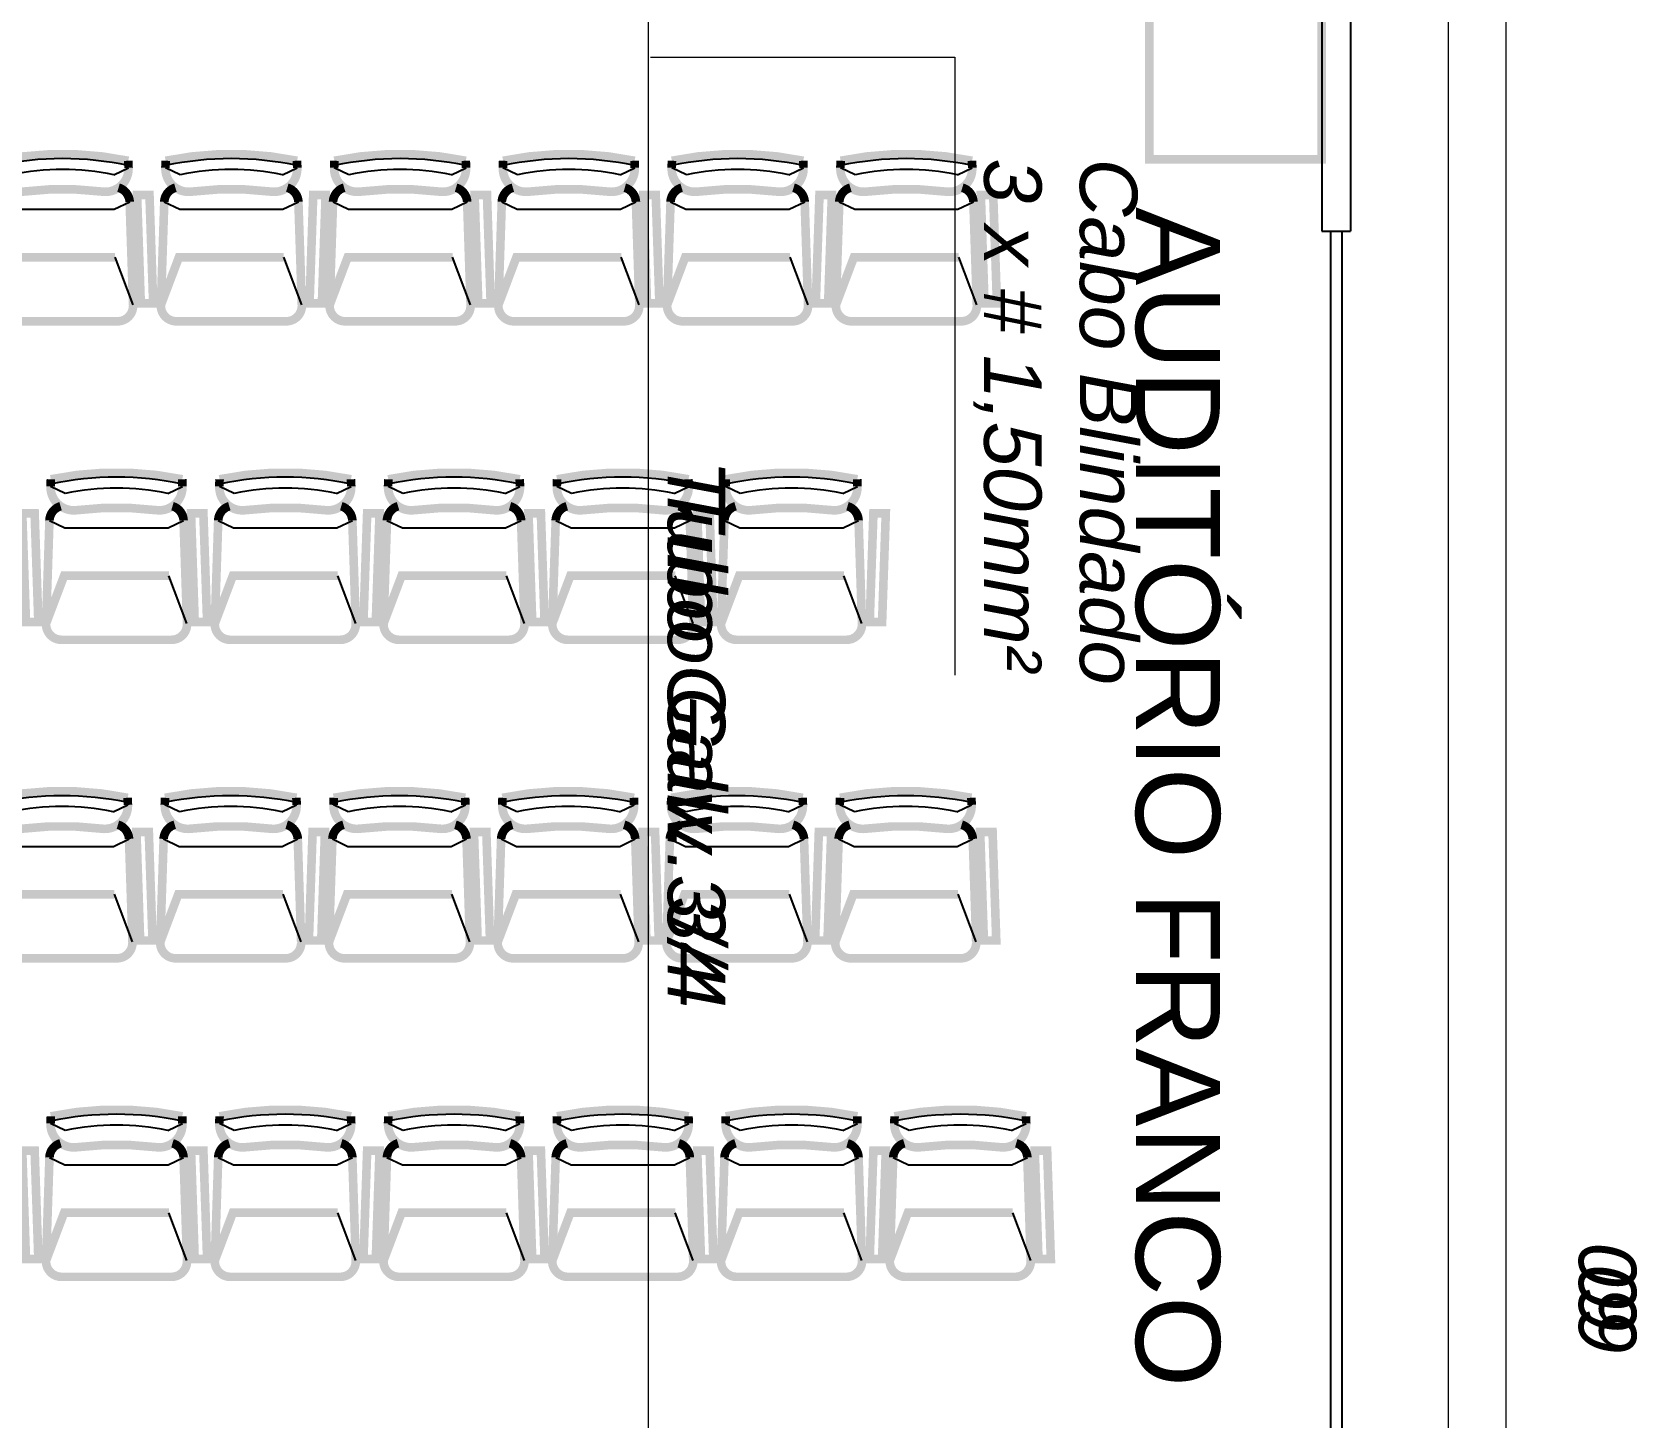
# Model space of a CAD drawing. Header units: metres. Extents: x -331 to 2982, y 362 to 2539.
# Drawn here: x 2826.11 to 2831.71, y 1302.95 to 1307.78 of the extents above; entities that cross this region are included whole.
import ezdxf

# ---------------------------------------------------------------- set-up
doc = ezdxf.new("R2010")
doc.units = ezdxf.units.M
doc.layers.add('Div', color=251, linetype='Continuous')
doc.layers.add('Pis', color=251, linetype='Continuous')
doc.styles.add('DESTAQUE', font='arial.ttf', dxfattribs={"height": 0.4})
doc.styles.get("Standard").update_dxf_attribs({"font": 'arial.ttf', "height": 0.3})

# ---------------------------------------------------------------- blocks, each defined once
blk = doc.blocks.new('derw')
at = {"layer": 'Div', "color": 2, "linetype": 'Continuous', "lineweight": 15}
blk.add_lwpolyline([(814.419, 2191.5296), (814.419, 2192.5889), (816.5705, 2192.5889)], dxfattribs=at)
at = {"layer": 'Div', "color": 2, "linetype": 'Continuous', "lineweight": 15, "insert": (814.7715, 2193.2241), "char_height": 0.2, "attachment_point": 1}
blk.add_mtext_dynamic_manual_height_columns('{\\fArial|b0|i1|c0|p34;Cabo Blindado \\P3 x # 1,50mm²}', width=13.318804, gutter_width=2.5, heights=[0], dxfattribs=at)

msp = doc.modelspace()

# ---------------------------------------------------------------- linework, layer by layer
at = {"layer": 'Div', "color": 230, "linetype": 'Continuous', "lineweight": 0}
msp.add_line((2831.0418, 1314.8677), (2831.0418, 1294.4249), dxfattribs=at)
at = {"layer": 'Div', "color": 150, "linetype": 'Continuous', "lineweight": 0}
msp.add_line((2828.2564, 1301.1962), (2828.2564, 1308.964), dxfattribs=at)
at = {"layer": 'Div', "lineweight": 0, "ltscale": 0.8}
for p, q in [((2830.6311, 1307.0851), (2830.6311, 1300.8851)), ((2830.6711, 1307.0851), (2830.6711, 1300.8851))]:
    msp.add_line(p, q, dxfattribs=at)
at = {"layer": 'Div', "color": 230, "linetype": 'Continuous', "lineweight": 0}
msp.add_lwpolyline([(2795.5963, 1368.6345), (2795.5963, 1316.2527, 0.414214), (2796.5963, 1315.2527), (2807.3206, 1315.2527, -0.414214), (2808.3206, 1314.2527), (2808.3206, 1294.4249, 0.443123), (2809.3206, 1293.4249), (2817.5012, 1293.4249, 0.444595), (2818.5002, 1294.4249), (2818.5012, 1314.8677, -0.414214), (2819.7012, 1316.0677), (2830.0418, 1316.0677, -0.414214), (2831.2418, 1314.8677), (2831.2418, 1294.4249, 0.414214), (2832.2418, 1293.4249), (2856.0437, 1293.4249, 0.414214), (2857.0437, 1294.4249), (2857.0437, 1313.5633, 0.414214), (2856.0437, 1314.5633), (2838.915, 1314.5633, -0.414214), (2837.915, 1315.5633), (2837.915, 1388.9544, 0.414214)], format="xyb", dxfattribs=at)
at = {"layer": 'Pis'}
for p, q in [((2830.6011, 1308.1851), (2830.6011, 1307.0851)), ((2830.7011, 1308.1851), (2830.7011, 1307.0851)), ((2826.3954, 1307.2808), (2826.4465, 1307.3054)), ((2826.626, 1307.2808), (2826.5749, 1307.3054)), ((2826.9829, 1307.2808), (2827.034, 1307.3054)), ((2827.2135, 1307.2808), (2827.1624, 1307.3054)), ((2827.5705, 1307.2808), (2827.6216, 1307.3054)), ((2827.8011, 1307.2808), (2827.75, 1307.3054)), ((2828.1581, 1307.2808), (2828.2092, 1307.3054)), ((2828.3887, 1307.2808), (2828.3376, 1307.3054)), ((2828.7456, 1307.2808), (2828.7967, 1307.3054)), ((2828.9763, 1307.2808), (2828.9251, 1307.3054)), ((2829.3332, 1307.2808), (2829.3843, 1307.3054)), ((2826.0371, 1307.161), (2826.3966, 1307.161)), ((2826.3966, 1307.161), (2826.4504, 1307.1869)), ((2826.5709, 1307.1869), (2826.6247, 1307.161)), ((2826.6247, 1307.161), (2826.9842, 1307.161)), ((2826.9842, 1307.161), (2827.0379, 1307.1869)), ((2827.1585, 1307.1869), (2827.2123, 1307.161)), ((2827.2123, 1307.161), (2827.5718, 1307.161)), ((2827.5718, 1307.161), (2827.6255, 1307.1869)), ((2827.7461, 1307.1869), (2827.7998, 1307.161)), ((2827.7998, 1307.161), (2828.1593, 1307.161)), ((2828.1593, 1307.161), (2828.2131, 1307.1869)), ((2828.3337, 1307.1869), (2828.3874, 1307.161)), ((2828.3874, 1307.161), (2828.7469, 1307.161)), ((2828.7469, 1307.161), (2828.8007, 1307.1869)), ((2828.9212, 1307.1869), (2828.975, 1307.161)), ((2828.975, 1307.161), (2829.3345, 1307.161)), ((2829.3345, 1307.161), (2829.3882, 1307.1869)), ((2830.6011, 1307.0851), (2830.7011, 1307.0851)), ((2830.6311, 1307.0851), (2830.6311, 1300.8851)), ((2830.6711, 1307.0851), (2830.6711, 1300.8851)), ((2826.4622, 1306.8281), (2826.3994, 1306.9941)), ((2827.0498, 1306.8281), (2826.987, 1306.9941)), ((2827.6374, 1306.8281), (2827.5746, 1306.9941)), ((2828.2249, 1306.8281), (2828.1621, 1306.9941)), ((2828.8125, 1306.8281), (2828.7497, 1306.9941)), ((2829.4001, 1306.8281), (2829.3373, 1306.9941)), ((2826.2262, 1306.172), (2826.175, 1306.1966)), ((2826.5831, 1306.172), (2826.6342, 1306.1966)), ((2826.8137, 1306.172), (2826.7626, 1306.1966)), ((2827.1707, 1306.172), (2827.2218, 1306.1966)), ((2827.4013, 1306.172), (2827.3502, 1306.1966)), ((2827.7582, 1306.172), (2827.8094, 1306.1966)), ((2827.9889, 1306.172), (2827.9377, 1306.1966)), ((2828.3458, 1306.172), (2828.3969, 1306.1966)), ((2828.5764, 1306.172), (2828.5253, 1306.1966)), ((2828.9334, 1306.172), (2828.9845, 1306.1966)), ((2826.1711, 1306.0781), (2826.2249, 1306.0522)), ((2826.2249, 1306.0522), (2826.5844, 1306.0522)), ((2826.5844, 1306.0522), (2826.6381, 1306.0781)), ((2826.7587, 1306.0781), (2826.8124, 1306.0522)), ((2826.8124, 1306.0522), (2827.1719, 1306.0522)), ((2827.1719, 1306.0522), (2827.2257, 1306.0781)), ((2827.3463, 1306.0781), (2827.4, 1306.0522)), ((2827.4, 1306.0522), (2827.7595, 1306.0522)), ((2827.7595, 1306.0522), (2827.8133, 1306.0781)), ((2827.9338, 1306.0781), (2827.9876, 1306.0522)), ((2827.9876, 1306.0522), (2828.3471, 1306.0522)), ((2828.3471, 1306.0522), (2828.4008, 1306.0781)), ((2828.5214, 1306.0781), (2828.5752, 1306.0522)), ((2828.5752, 1306.0522), (2828.9347, 1306.0522)), ((2828.9347, 1306.0522), (2828.9884, 1306.0781)), ((2826.65, 1305.7193), (2826.5872, 1305.8853)), ((2827.2375, 1305.7193), (2827.1747, 1305.8853)), ((2827.8251, 1305.7193), (2827.7623, 1305.8853)), ((2828.4127, 1305.7193), (2828.3499, 1305.8853)), ((2829.0002, 1305.7193), (2828.9375, 1305.8853)), ((2826.3931, 1305.0632), (2826.4442, 1305.0878)), ((2826.6237, 1305.0632), (2826.5726, 1305.0878)), ((2826.9807, 1305.0632), (2827.0318, 1305.0878)), ((2827.2113, 1305.0632), (2827.1602, 1305.0878)), ((2827.5682, 1305.0632), (2827.6194, 1305.0878)), ((2827.7989, 1305.0632), (2827.7477, 1305.0878)), ((2828.1558, 1305.0632), (2828.2069, 1305.0878)), ((2828.3864, 1305.0632), (2828.3353, 1305.0878)), ((2828.7434, 1305.0632), (2828.7945, 1305.0878)), ((2828.974, 1305.0632), (2828.9229, 1305.0878)), ((2829.331, 1305.0632), (2829.3821, 1305.0878)), ((2826.0349, 1304.9435), (2826.3944, 1304.9435)), ((2826.3944, 1304.9435), (2826.4481, 1304.9693)), ((2826.5687, 1304.9693), (2826.6224, 1304.9435)), ((2826.6224, 1304.9435), (2826.9819, 1304.9435)), ((2826.9819, 1304.9435), (2827.0357, 1304.9693)), ((2827.1563, 1304.9693), (2827.21, 1304.9435)), ((2827.21, 1304.9435), (2827.5695, 1304.9435)), ((2827.5695, 1304.9435), (2827.6233, 1304.9693)), ((2827.7438, 1304.9693), (2827.7976, 1304.9435)), ((2827.7976, 1304.9435), (2828.1571, 1304.9435)), ((2828.1571, 1304.9435), (2828.2108, 1304.9693)), ((2828.3314, 1304.9693), (2828.3852, 1304.9435)), ((2828.3852, 1304.9435), (2828.7447, 1304.9435)), ((2828.7447, 1304.9435), (2828.7984, 1304.9693)), ((2828.919, 1304.9693), (2828.9727, 1304.9435)), ((2828.9727, 1304.9435), (2829.3322, 1304.9435)), ((2829.3322, 1304.9435), (2829.386, 1304.9693)), ((2826.46, 1304.6106), (2826.3972, 1304.7765)), ((2827.0475, 1304.6106), (2826.9847, 1304.7765)), ((2827.6351, 1304.6106), (2827.5723, 1304.7765)), ((2828.2227, 1304.6106), (2828.1599, 1304.7765)), ((2828.8102, 1304.6106), (2828.7475, 1304.7765)), ((2829.3978, 1304.6106), (2829.335, 1304.7765)), ((2826.2262, 1303.9545), (2826.175, 1303.979)), ((2826.5831, 1303.9545), (2826.6342, 1303.979)), ((2826.8137, 1303.9545), (2826.7626, 1303.979)), ((2827.1707, 1303.9545), (2827.2218, 1303.979)), ((2827.4013, 1303.9545), (2827.3502, 1303.979)), ((2827.7582, 1303.9545), (2827.8094, 1303.979)), ((2827.9889, 1303.9545), (2827.9377, 1303.979)), ((2828.3458, 1303.9545), (2828.3969, 1303.979)), ((2828.5764, 1303.9545), (2828.5253, 1303.979)), ((2828.9334, 1303.9545), (2828.9845, 1303.979)), ((2829.164, 1303.9545), (2829.1129, 1303.979)), ((2829.521, 1303.9545), (2829.5721, 1303.979)), ((2826.1711, 1303.8605), (2826.2249, 1303.8347)), ((2826.5844, 1303.8347), (2826.6381, 1303.8605)), ((2826.7587, 1303.8605), (2826.8124, 1303.8347)), ((2827.1719, 1303.8347), (2827.2257, 1303.8605)), ((2827.3463, 1303.8605), (2827.4, 1303.8347)), ((2827.7595, 1303.8347), (2827.8133, 1303.8605)), ((2827.9338, 1303.8605), (2827.9876, 1303.8347)), ((2828.3471, 1303.8347), (2828.4008, 1303.8605)), ((2828.5214, 1303.8605), (2828.5752, 1303.8347)), ((2828.9347, 1303.8347), (2828.9884, 1303.8605)), ((2829.109, 1303.8605), (2829.1627, 1303.8347)), ((2829.5222, 1303.8347), (2829.576, 1303.8605)), ((2826.2249, 1303.8347), (2826.5844, 1303.8347)), ((2826.8124, 1303.8347), (2827.1719, 1303.8347)), ((2827.4, 1303.8347), (2827.7595, 1303.8347)), ((2827.9876, 1303.8347), (2828.3471, 1303.8347)), ((2828.5752, 1303.8347), (2828.9347, 1303.8347)), ((2829.1627, 1303.8347), (2829.5222, 1303.8347)), ((2826.65, 1303.5018), (2826.5872, 1303.6678)), ((2827.2375, 1303.5018), (2827.1747, 1303.6678)), ((2827.8251, 1303.5018), (2827.7623, 1303.6678)), ((2828.4127, 1303.5018), (2828.3499, 1303.6678)), ((2829.0002, 1303.5018), (2828.9375, 1303.6678)), ((2829.5878, 1303.5018), (2829.525, 1303.6678))]:
    msp.add_line(p, q, dxfattribs=at)
at = {"layer": 'Pis', "const_width": 0.03}
for points in [[(2830.6011, 1307.3351), (2830.6011, 1307.9351), (2830.0011, 1307.9351), (2830.0011, 1307.3351)], [(2826.5322, 1306.8333), (2826.5194, 1307.211), (2826.4762, 1307.211), (2826.4891, 1306.8333)], [(2827.0767, 1306.8333), (2827.0895, 1307.211), (2827.1327, 1307.211), (2827.1198, 1306.8333)], [(2827.0767, 1306.8333), (2827.0895, 1307.211), (2827.1327, 1307.211), (2827.1198, 1306.8333)], [(2827.7074, 1306.8333), (2827.6945, 1307.211), (2827.6514, 1307.211), (2827.6642, 1306.8333)], [(2828.2949, 1306.8333), (2828.2821, 1307.211), (2828.2389, 1307.211), (2828.2518, 1306.8333)], [(2828.8394, 1306.8333), (2828.8522, 1307.211), (2828.8954, 1307.211), (2828.8825, 1306.8333)], [(2828.8394, 1306.8333), (2828.8522, 1307.211), (2828.8954, 1307.211), (2828.8825, 1306.8333)], [(2829.4701, 1306.8333), (2829.4572, 1307.211), (2829.4141, 1307.211), (2829.4269, 1306.8333)], [(2826.1324, 1305.7245), (2826.1195, 1306.1022), (2826.0764, 1306.1022), (2826.0893, 1305.7245)], [(2826.72, 1305.7245), (2826.7071, 1306.1022), (2826.664, 1306.1022), (2826.6768, 1305.7245)], [(2827.2644, 1305.7245), (2827.2773, 1306.1022), (2827.3204, 1306.1022), (2827.3075, 1305.7245)], [(2827.2644, 1305.7245), (2827.2773, 1306.1022), (2827.3204, 1306.1022), (2827.3075, 1305.7245)], [(2827.8951, 1305.7245), (2827.8823, 1306.1022), (2827.8391, 1306.1022), (2827.852, 1305.7245)], [(2828.4827, 1305.7245), (2828.4698, 1306.1022), (2828.4267, 1306.1022), (2828.4396, 1305.7245)], [(2829.0271, 1305.7245), (2829.04, 1306.1022), (2829.0831, 1306.1022), (2829.0703, 1305.7245)], [(2829.0271, 1305.7245), (2829.04, 1306.1022), (2829.0831, 1306.1022), (2829.0703, 1305.7245)], [(2826.53, 1304.6157), (2826.5171, 1304.9934), (2826.474, 1304.9934), (2826.4868, 1304.6157)], [(2827.0744, 1304.6157), (2827.0873, 1304.9934), (2827.1304, 1304.9934), (2827.1175, 1304.6157)], [(2827.0744, 1304.6157), (2827.0873, 1304.9934), (2827.1304, 1304.9934), (2827.1175, 1304.6157)], [(2827.7051, 1304.6157), (2827.6923, 1304.9934), (2827.6491, 1304.9934), (2827.662, 1304.6157)], [(2828.2927, 1304.6157), (2828.2798, 1304.9934), (2828.2367, 1304.9934), (2828.2496, 1304.6157)], [(2828.8371, 1304.6157), (2828.85, 1304.9934), (2828.8931, 1304.9934), (2828.8803, 1304.6157)], [(2828.8371, 1304.6157), (2828.85, 1304.9934), (2828.8931, 1304.9934), (2828.8803, 1304.6157)], [(2829.4678, 1304.6157), (2829.455, 1304.9934), (2829.4118, 1304.9934), (2829.4247, 1304.6157)], [(2826.1324, 1303.5069), (2826.1195, 1303.8846), (2826.0764, 1303.8846), (2826.0893, 1303.5069)], [(2826.72, 1303.5069), (2826.7071, 1303.8846), (2826.664, 1303.8846), (2826.6768, 1303.5069)], [(2827.2644, 1303.5069), (2827.2773, 1303.8846), (2827.3204, 1303.8846), (2827.3075, 1303.5069)], [(2827.2644, 1303.5069), (2827.2773, 1303.8846), (2827.3204, 1303.8846), (2827.3075, 1303.5069)], [(2827.8951, 1303.5069), (2827.8823, 1303.8846), (2827.8391, 1303.8846), (2827.852, 1303.5069)], [(2828.4827, 1303.5069), (2828.4698, 1303.8846), (2828.4267, 1303.8846), (2828.4396, 1303.5069)], [(2829.0271, 1303.5069), (2829.04, 1303.8846), (2829.0831, 1303.8846), (2829.0703, 1303.5069)], [(2829.0271, 1303.5069), (2829.04, 1303.8846), (2829.0831, 1303.8846), (2829.0703, 1303.5069)], [(2829.6578, 1303.5069), (2829.645, 1303.8846), (2829.6018, 1303.8846), (2829.6147, 1303.5069)]]:
    msp.add_lwpolyline(points, close=True, dxfattribs=at)
for points in [[(2826.4456, 1307.33), (2826.4465, 1307.3054, -0.46106), (2826.3556, 1307.2225, 0.062207), (2826.0781, 1307.2225, -0.46106), (2825.9873, 1307.3054), (2825.9881, 1307.33, -0.102212)], [(2827.0332, 1307.33), (2827.034, 1307.3054, -0.46106), (2826.9432, 1307.2225, 0.062207), (2826.6657, 1307.2225, -0.46106), (2826.5749, 1307.3054), (2826.5757, 1307.33, -0.102212)], [(2827.6208, 1307.33), (2827.6216, 1307.3054, -0.46106), (2827.5308, 1307.2225, 0.062207), (2827.2533, 1307.2225, -0.46106), (2827.1624, 1307.3054), (2827.1632, 1307.33, -0.102212)], [(2828.2084, 1307.33), (2828.2092, 1307.3054, -0.46106), (2828.1183, 1307.2225, 0.062207), (2827.8408, 1307.2225, -0.46106), (2827.75, 1307.3054), (2827.7508, 1307.33, -0.102212)], [(2828.7959, 1307.33), (2828.7967, 1307.3054, -0.46106), (2828.7059, 1307.2225, 0.062207), (2828.4284, 1307.2225, -0.46106), (2828.3376, 1307.3054), (2828.3384, 1307.33, -0.102212)], [(2829.3835, 1307.33), (2829.3843, 1307.3054, -0.46106), (2829.2935, 1307.2225, 0.062207), (2829.016, 1307.2225, -0.46106), (2828.9251, 1307.3054), (2828.926, 1307.33, -0.102212)], [(2826.6334, 1306.2213), (2826.6342, 1306.1966, -0.46106), (2826.5434, 1306.1137, 0.062207), (2826.2659, 1306.1137, -0.46106), (2826.175, 1306.1966), (2826.1759, 1306.2212, -0.102212)], [(2827.221, 1306.2213), (2827.2218, 1306.1966, -0.46106), (2827.1309, 1306.1137, 0.062207), (2826.8534, 1306.1137, -0.46106), (2826.7626, 1306.1966), (2826.7634, 1306.2212, -0.102212)], [(2827.8085, 1306.2213), (2827.8094, 1306.1966, -0.46106), (2827.7185, 1306.1137, 0.062207), (2827.441, 1306.1137, -0.46106), (2827.3502, 1306.1966), (2827.351, 1306.2212, -0.102212)], [(2828.3961, 1306.2213), (2828.3969, 1306.1966, -0.46106), (2828.3061, 1306.1137, 0.062207), (2828.0286, 1306.1137, -0.46106), (2827.9377, 1306.1966), (2827.9386, 1306.2212, -0.102212)], [(2828.9837, 1306.2213), (2828.9845, 1306.1966, -0.46106), (2828.8937, 1306.1137, 0.062207), (2828.6162, 1306.1137, -0.46106), (2828.5253, 1306.1966), (2828.5261, 1306.2212, -0.102212)], [(2826.4434, 1305.1125), (2826.4442, 1305.0878, -0.46106), (2826.3534, 1305.0049, 0.062207), (2826.0759, 1305.0049, -0.46106), (2825.985, 1305.0878), (2825.9859, 1305.1124, -0.102212)], [(2827.031, 1305.1125), (2827.0318, 1305.0878, -0.46106), (2826.9409, 1305.0049, 0.062207), (2826.6634, 1305.0049, -0.46106), (2826.5726, 1305.0878), (2826.5734, 1305.1124, -0.102212)], [(2827.6185, 1305.1125), (2827.6194, 1305.0878, -0.46106), (2827.5285, 1305.0049, 0.062207), (2827.251, 1305.0049, -0.46106), (2827.1602, 1305.0878), (2827.161, 1305.1124, -0.102212)], [(2828.2061, 1305.1125), (2828.2069, 1305.0878, -0.46106), (2828.1161, 1305.0049, 0.062207), (2827.8386, 1305.0049, -0.46106), (2827.7477, 1305.0878), (2827.7486, 1305.1124, -0.102212)], [(2828.7937, 1305.1125), (2828.7945, 1305.0878, -0.46106), (2828.7037, 1305.0049, 0.062207), (2828.4262, 1305.0049, -0.46106), (2828.3353, 1305.0878), (2828.3361, 1305.1124, -0.102212)], [(2829.3812, 1305.1125), (2829.3821, 1305.0878, -0.46106), (2829.2912, 1305.0049, 0.062207), (2829.0137, 1305.0049, -0.46106), (2828.9229, 1305.0878), (2828.9237, 1305.1124, -0.102212)], [(2826.6334, 1304.0037), (2826.6342, 1303.979, -0.46106), (2826.5434, 1303.8961, 0.062207), (2826.2659, 1303.8961, -0.46106), (2826.175, 1303.979), (2826.1759, 1304.0037, -0.102212)], [(2827.221, 1304.0037), (2827.2218, 1303.979, -0.46106), (2827.1309, 1303.8961, 0.062207), (2826.8534, 1303.8961, -0.46106), (2826.7626, 1303.979), (2826.7634, 1304.0037, -0.102212)], [(2827.8085, 1304.0037), (2827.8094, 1303.979, -0.46106), (2827.7185, 1303.8961, 0.062207), (2827.441, 1303.8961, -0.46106), (2827.3502, 1303.979), (2827.351, 1304.0037, -0.102212)], [(2828.3961, 1304.0037), (2828.3969, 1303.979, -0.46106), (2828.3061, 1303.8961, 0.062207), (2828.0286, 1303.8961, -0.46106), (2827.9377, 1303.979), (2827.9386, 1304.0037, -0.102212)], [(2828.9837, 1304.0037), (2828.9845, 1303.979, -0.46106), (2828.8937, 1303.8961, 0.062207), (2828.6162, 1303.8961, -0.46106), (2828.5253, 1303.979), (2828.5261, 1304.0037, -0.102212)], [(2829.5712, 1304.0037), (2829.5721, 1303.979, -0.46106), (2829.4812, 1303.8961, 0.062207), (2829.2037, 1303.8961, -0.46106), (2829.1129, 1303.979), (2829.1137, 1304.0037, -0.102212)]]:
    msp.add_lwpolyline(points, format="xyb", close=True, dxfattribs=at)
for points in [[(2826.022, 1307.2363, 0.320836), (2825.9834, 1307.1869), (2825.9715, 1306.8281, 0.430564), (2826.0254, 1306.7712), (2826.4084, 1306.7712, 0.430564), (2826.4622, 1306.8281), (2826.4504, 1307.1869, 0.320836), (2826.4117, 1307.2363)], [(2826.6096, 1307.2363, 0.320836), (2826.5709, 1307.1869), (2826.5591, 1306.8281, 0.430564), (2826.6129, 1306.7712), (2826.996, 1306.7712, 0.430564), (2827.0498, 1306.8281), (2827.0379, 1307.1869, 0.320836), (2826.9993, 1307.2363)], [(2827.1972, 1307.2363, 0.320836), (2827.1585, 1307.1869), (2827.1467, 1306.8281, 0.430564), (2827.2005, 1306.7712), (2827.5835, 1306.7712, 0.430564), (2827.6374, 1306.8281), (2827.6255, 1307.1869, 0.320836), (2827.5869, 1307.2363)], [(2827.7847, 1307.2363, 0.320836), (2827.7461, 1307.1869), (2827.7342, 1306.8281, 0.430564), (2827.7881, 1306.7712), (2828.1711, 1306.7712, 0.430564), (2828.2249, 1306.8281), (2828.2131, 1307.1869, 0.320836), (2828.1744, 1307.2363)], [(2828.3723, 1307.2363, 0.320836), (2828.3337, 1307.1869), (2828.3218, 1306.8281, 0.430564), (2828.3756, 1306.7712), (2828.7587, 1306.7712, 0.430564), (2828.8125, 1306.8281), (2828.8007, 1307.1869, 0.320836), (2828.762, 1307.2363)], [(2828.9599, 1307.2363, 0.320836), (2828.9212, 1307.1869), (2828.9094, 1306.8281, 0.430564), (2828.9632, 1306.7712), (2829.3462, 1306.7712, 0.430564), (2829.4001, 1306.8281), (2829.3882, 1307.1869, 0.320836), (2829.3496, 1307.2363)], [(2826.2098, 1306.1275, 0.320836), (2826.1711, 1306.0781), (2826.1593, 1305.7193, 0.430564), (2826.2131, 1305.6624), (2826.5961, 1305.6624, 0.430564), (2826.65, 1305.7193), (2826.6381, 1306.0781, 0.320836), (2826.5995, 1306.1275)], [(2826.7973, 1306.1275, 0.320836), (2826.7587, 1306.0781), (2826.7469, 1305.7193, 0.430564), (2826.8007, 1305.6624), (2827.1837, 1305.6624, 0.430564), (2827.2375, 1305.7193), (2827.2257, 1306.0781, 0.320836), (2827.1871, 1306.1275)], [(2827.3849, 1306.1275, 0.320836), (2827.3463, 1306.0781), (2827.3344, 1305.7193, 0.430564), (2827.3882, 1305.6624), (2827.7713, 1305.6624, 0.430564), (2827.8251, 1305.7193), (2827.8133, 1306.0781, 0.320836), (2827.7746, 1306.1275)], [(2827.9725, 1306.1275, 0.320836), (2827.9338, 1306.0781), (2827.922, 1305.7193, 0.430564), (2827.9758, 1305.6624), (2828.3589, 1305.6624, 0.430564), (2828.4127, 1305.7193), (2828.4008, 1306.0781, 0.320836), (2828.3622, 1306.1275)], [(2828.56, 1306.1275, 0.320836), (2828.5214, 1306.0781), (2828.5096, 1305.7193, 0.430564), (2828.5634, 1305.6624), (2828.9464, 1305.6624, 0.430564), (2829.0002, 1305.7193), (2828.9884, 1306.0781, 0.320836), (2828.9498, 1306.1275)], [(2826.0198, 1305.0187, 0.320836), (2825.9811, 1304.9693), (2825.9693, 1304.6106, 0.430564), (2826.0231, 1304.5537), (2826.4061, 1304.5537, 0.430564), (2826.46, 1304.6106), (2826.4481, 1304.9693, 0.320836), (2826.4095, 1305.0187)], [(2826.6073, 1305.0187, 0.320836), (2826.5687, 1304.9693), (2826.5569, 1304.6106, 0.430564), (2826.6107, 1304.5537), (2826.9937, 1304.5537, 0.430564), (2827.0475, 1304.6106), (2827.0357, 1304.9693, 0.320836), (2826.9971, 1305.0187)], [(2827.1949, 1305.0187, 0.320836), (2827.1563, 1304.9693), (2827.1444, 1304.6106, 0.430564), (2827.1982, 1304.5537), (2827.5813, 1304.5537, 0.430564), (2827.6351, 1304.6106), (2827.6233, 1304.9693, 0.320836), (2827.5846, 1305.0187)], [(2827.7825, 1305.0187, 0.320836), (2827.7438, 1304.9693), (2827.732, 1304.6106, 0.430564), (2827.7858, 1304.5537), (2828.1689, 1304.5537, 0.430564), (2828.2227, 1304.6106), (2828.2108, 1304.9693, 0.320836), (2828.1722, 1305.0187)], [(2828.37, 1305.0187, 0.320836), (2828.3314, 1304.9693), (2828.3196, 1304.6106, 0.430564), (2828.3734, 1304.5537), (2828.7564, 1304.5537, 0.430564), (2828.8102, 1304.6106), (2828.7984, 1304.9693, 0.320836), (2828.7598, 1305.0187)], [(2828.9576, 1305.0187, 0.320836), (2828.919, 1304.9693), (2828.9071, 1304.6106, 0.430564), (2828.961, 1304.5537), (2829.344, 1304.5537, 0.430564), (2829.3978, 1304.6106), (2829.386, 1304.9693, 0.320836), (2829.3473, 1305.0187)], [(2826.2098, 1303.9099, 0.320836), (2826.1711, 1303.8605), (2826.1593, 1303.5018, 0.430564), (2826.2131, 1303.4449), (2826.5961, 1303.4449, 0.430564), (2826.65, 1303.5018), (2826.6381, 1303.8605, 0.320836), (2826.5995, 1303.9099)], [(2826.7973, 1303.9099, 0.320836), (2826.7587, 1303.8605), (2826.7469, 1303.5018, 0.430564), (2826.8007, 1303.4449), (2827.1837, 1303.4449, 0.430564), (2827.2375, 1303.5018), (2827.2257, 1303.8605, 0.320836), (2827.1871, 1303.9099)], [(2827.3849, 1303.9099, 0.320836), (2827.3463, 1303.8605), (2827.3344, 1303.5018, 0.430564), (2827.3882, 1303.4449), (2827.7713, 1303.4449, 0.430564), (2827.8251, 1303.5018), (2827.8133, 1303.8605, 0.320836), (2827.7746, 1303.9099)], [(2827.9725, 1303.9099, 0.320836), (2827.9338, 1303.8605), (2827.922, 1303.5018, 0.430564), (2827.9758, 1303.4449), (2828.3589, 1303.4449, 0.430564), (2828.4127, 1303.5018), (2828.4008, 1303.8605, 0.320836), (2828.3622, 1303.9099)], [(2828.56, 1303.9099, 0.320836), (2828.5214, 1303.8605), (2828.5096, 1303.5018, 0.430564), (2828.5634, 1303.4449), (2828.9464, 1303.4449, 0.430564), (2829.0002, 1303.5018), (2828.9884, 1303.8605, 0.320836), (2828.9498, 1303.9099)], [(2829.1476, 1303.9099, 0.320836), (2829.109, 1303.8605), (2829.0971, 1303.5018, 0.430564), (2829.151, 1303.4449), (2829.534, 1303.4449, 0.430564), (2829.5878, 1303.5018), (2829.576, 1303.8605, 0.320836), (2829.5373, 1303.9099)]]:
    msp.add_lwpolyline(points, format="xyb", dxfattribs=at)
for points in [[(2825.9715, 1306.8281), (2826.0343, 1306.9941), (2826.3994, 1306.9941)], [(2826.5591, 1306.8281), (2826.6219, 1306.9941), (2826.987, 1306.9941)], [(2827.1467, 1306.8281), (2827.2095, 1306.9941), (2827.5746, 1306.9941)], [(2827.7342, 1306.8281), (2827.797, 1306.9941), (2828.1621, 1306.9941)], [(2828.3218, 1306.8281), (2828.3846, 1306.9941), (2828.7497, 1306.9941)], [(2828.9094, 1306.8281), (2828.9722, 1306.9941), (2829.3373, 1306.9941)], [(2826.1593, 1305.7193), (2826.2221, 1305.8853), (2826.5872, 1305.8853)], [(2826.7469, 1305.7193), (2826.8096, 1305.8853), (2827.1747, 1305.8853)], [(2827.3344, 1305.7193), (2827.3972, 1305.8853), (2827.7623, 1305.8853)], [(2827.922, 1305.7193), (2827.9848, 1305.8853), (2828.3499, 1305.8853)], [(2828.5096, 1305.7193), (2828.5724, 1305.8853), (2828.9375, 1305.8853)], [(2825.9693, 1304.6106), (2826.0321, 1304.7765), (2826.3972, 1304.7765)], [(2826.5569, 1304.6106), (2826.6196, 1304.7765), (2826.9847, 1304.7765)], [(2827.1444, 1304.6106), (2827.2072, 1304.7765), (2827.5723, 1304.7765)], [(2827.732, 1304.6106), (2827.7948, 1304.7765), (2828.1599, 1304.7765)], [(2828.3196, 1304.6106), (2828.3824, 1304.7765), (2828.7475, 1304.7765)], [(2828.9071, 1304.6106), (2828.9699, 1304.7765), (2829.335, 1304.7765)], [(2826.1593, 1303.5018), (2826.2221, 1303.6678), (2826.5872, 1303.6678)], [(2826.7469, 1303.5018), (2826.8096, 1303.6678), (2827.1747, 1303.6678)], [(2827.3344, 1303.5018), (2827.3972, 1303.6678), (2827.7623, 1303.6678)], [(2827.922, 1303.5018), (2827.9848, 1303.6678), (2828.3499, 1303.6678)], [(2828.5096, 1303.5018), (2828.5724, 1303.6678), (2828.9375, 1303.6678)], [(2829.0971, 1303.5018), (2829.1599, 1303.6678), (2829.525, 1303.6678)]]:
    msp.add_lwpolyline(points, dxfattribs=at)
at = {"layer": 'Pis'}
for centre, radius, start, end in [((2826.2169, 1306.2264), 1.1109, 78.0887, 101.9159), ((2826.8045, 1306.2264), 1.1109, 78.0887, 101.9159), ((2827.3921, 1306.2264), 1.1109, 78.0887, 101.9159), ((2827.9796, 1306.2264), 1.1109, 78.0887, 101.9159), ((2828.5672, 1306.2264), 1.1109, 78.0887, 101.9159), ((2829.1548, 1306.2264), 1.1109, 78.0887, 101.9159), ((2826.2169, 1306.4382), 0.8614, 78.0414, 101.9586), ((2826.8044, 1306.4382), 0.8614, 78.0414, 101.9586), ((2827.392, 1306.4382), 0.8614, 78.0414, 101.9586), ((2827.9796, 1306.4382), 0.8614, 78.0414, 101.9586), ((2828.5672, 1306.4382), 0.8614, 78.0414, 101.9586), ((2829.1547, 1306.4382), 0.8614, 78.0414, 101.9586), ((2826.4047, 1305.1176), 1.1109, 78.0887, 101.9159), ((2826.9922, 1305.1176), 1.1109, 78.0887, 101.9159), ((2827.5798, 1305.1176), 1.1109, 78.0887, 101.9159), ((2828.1674, 1305.1176), 1.1109, 78.0887, 101.9159), ((2828.7549, 1305.1176), 1.1109, 78.0887, 101.9159), ((2826.4046, 1305.3294), 0.8614, 78.0414, 101.9586), ((2826.9922, 1305.3294), 0.8614, 78.0414, 101.9586), ((2827.5798, 1305.3294), 0.8614, 78.0414, 101.9586), ((2828.1673, 1305.3294), 0.8614, 78.0414, 101.9586), ((2828.7549, 1305.3294), 0.8614, 78.0414, 101.9586), ((2826.2147, 1304.0088), 1.1109, 78.0887, 101.9159), ((2826.8022, 1304.0088), 1.1109, 78.0887, 101.9159), ((2827.3898, 1304.0088), 1.1109, 78.0887, 101.9159), ((2827.9774, 1304.0088), 1.1109, 78.0887, 101.9159), ((2828.5649, 1304.0088), 1.1109, 78.0887, 101.9159), ((2829.1525, 1304.0088), 1.1109, 78.0887, 101.9159), ((2826.2146, 1304.2206), 0.8614, 78.0414, 101.9586), ((2826.8022, 1304.2206), 0.8614, 78.0414, 101.9586), ((2827.3898, 1304.2206), 0.8614, 78.0414, 101.9586), ((2827.9773, 1304.2206), 0.8614, 78.0414, 101.9586), ((2828.5649, 1304.2206), 0.8614, 78.0414, 101.9586), ((2829.1525, 1304.2206), 0.8614, 78.0414, 101.9586), ((2826.4047, 1302.9), 1.1109, 78.0887, 101.9159), ((2826.4046, 1303.1118), 0.8614, 78.0414, 101.9586), ((2826.9922, 1302.9), 1.1109, 78.0887, 101.9159), ((2826.9922, 1303.1118), 0.8614, 78.0414, 101.9586), ((2827.5798, 1302.9), 1.1109, 78.0887, 101.9159), ((2827.5798, 1303.1118), 0.8614, 78.0414, 101.9586), ((2828.1674, 1302.9), 1.1109, 78.0887, 101.9159), ((2828.1673, 1303.1118), 0.8614, 78.0414, 101.9586), ((2828.7549, 1302.9), 1.1109, 78.0887, 101.9159), ((2828.7549, 1303.1118), 0.8614, 78.0414, 101.9586), ((2829.3425, 1302.9), 1.1109, 78.0887, 101.9159), ((2829.3425, 1303.1118), 0.8614, 78.0414, 101.9586)]:
    msp.add_arc(centre, radius, start, end, dxfattribs=at)

# ---------------------------------------------------------------- block references
at = {"layer": 'Div', "color": 150, "linetype": 'Continuous', "lineweight": 15, "rotation": 270}
msp.add_blockref('derw', (636.7348, 2122.1093), dxfattribs=at)

# ---------------------------------------------------------------- texts
at = {"layer": 'Div', "color": 2, "linetype": 'Continuous', "lineweight": 0, "char_height": 0.2, "attachment_point": 1, "rotation": 270}
for insert in [(2828.5239, 1306.2885), (2828.5239, 1306.2125)]:
    msp.add_mtext_dynamic_manual_height_columns('{\\fArial|b0|i1|c0|p34;Tubo Galv. 3/4 }', width=13.318804, gutter_width=2.5, heights=[0], dxfattribs=dict(at, insert=insert))
at = {"layer": 'Div', "color": 3, "linetype": 'Continuous', "lineweight": 0, "char_height": 0.2, "attachment_point": 1, "rotation": 270}
for insert in [(2831.6963, 1303.5654), (2831.6963, 1303.4894)]:
    msp.add_mtext_dynamic_manual_height_columns('{\\fArial|b0|i1|c0|p34;09}', width=13.318804, gutter_width=2.5, heights=[0], dxfattribs=dict(at, insert=insert))
at = {"layer": 'Pis', "style": 'DESTAQUE'}
msp.add_text('AUDITÓRIO FRANCO MONTORO', height=0.2925, rotation=270, dxfattribs=at).set_placement((2829.9541, 1307.169))

doc.saveas('drawing.dxf')
